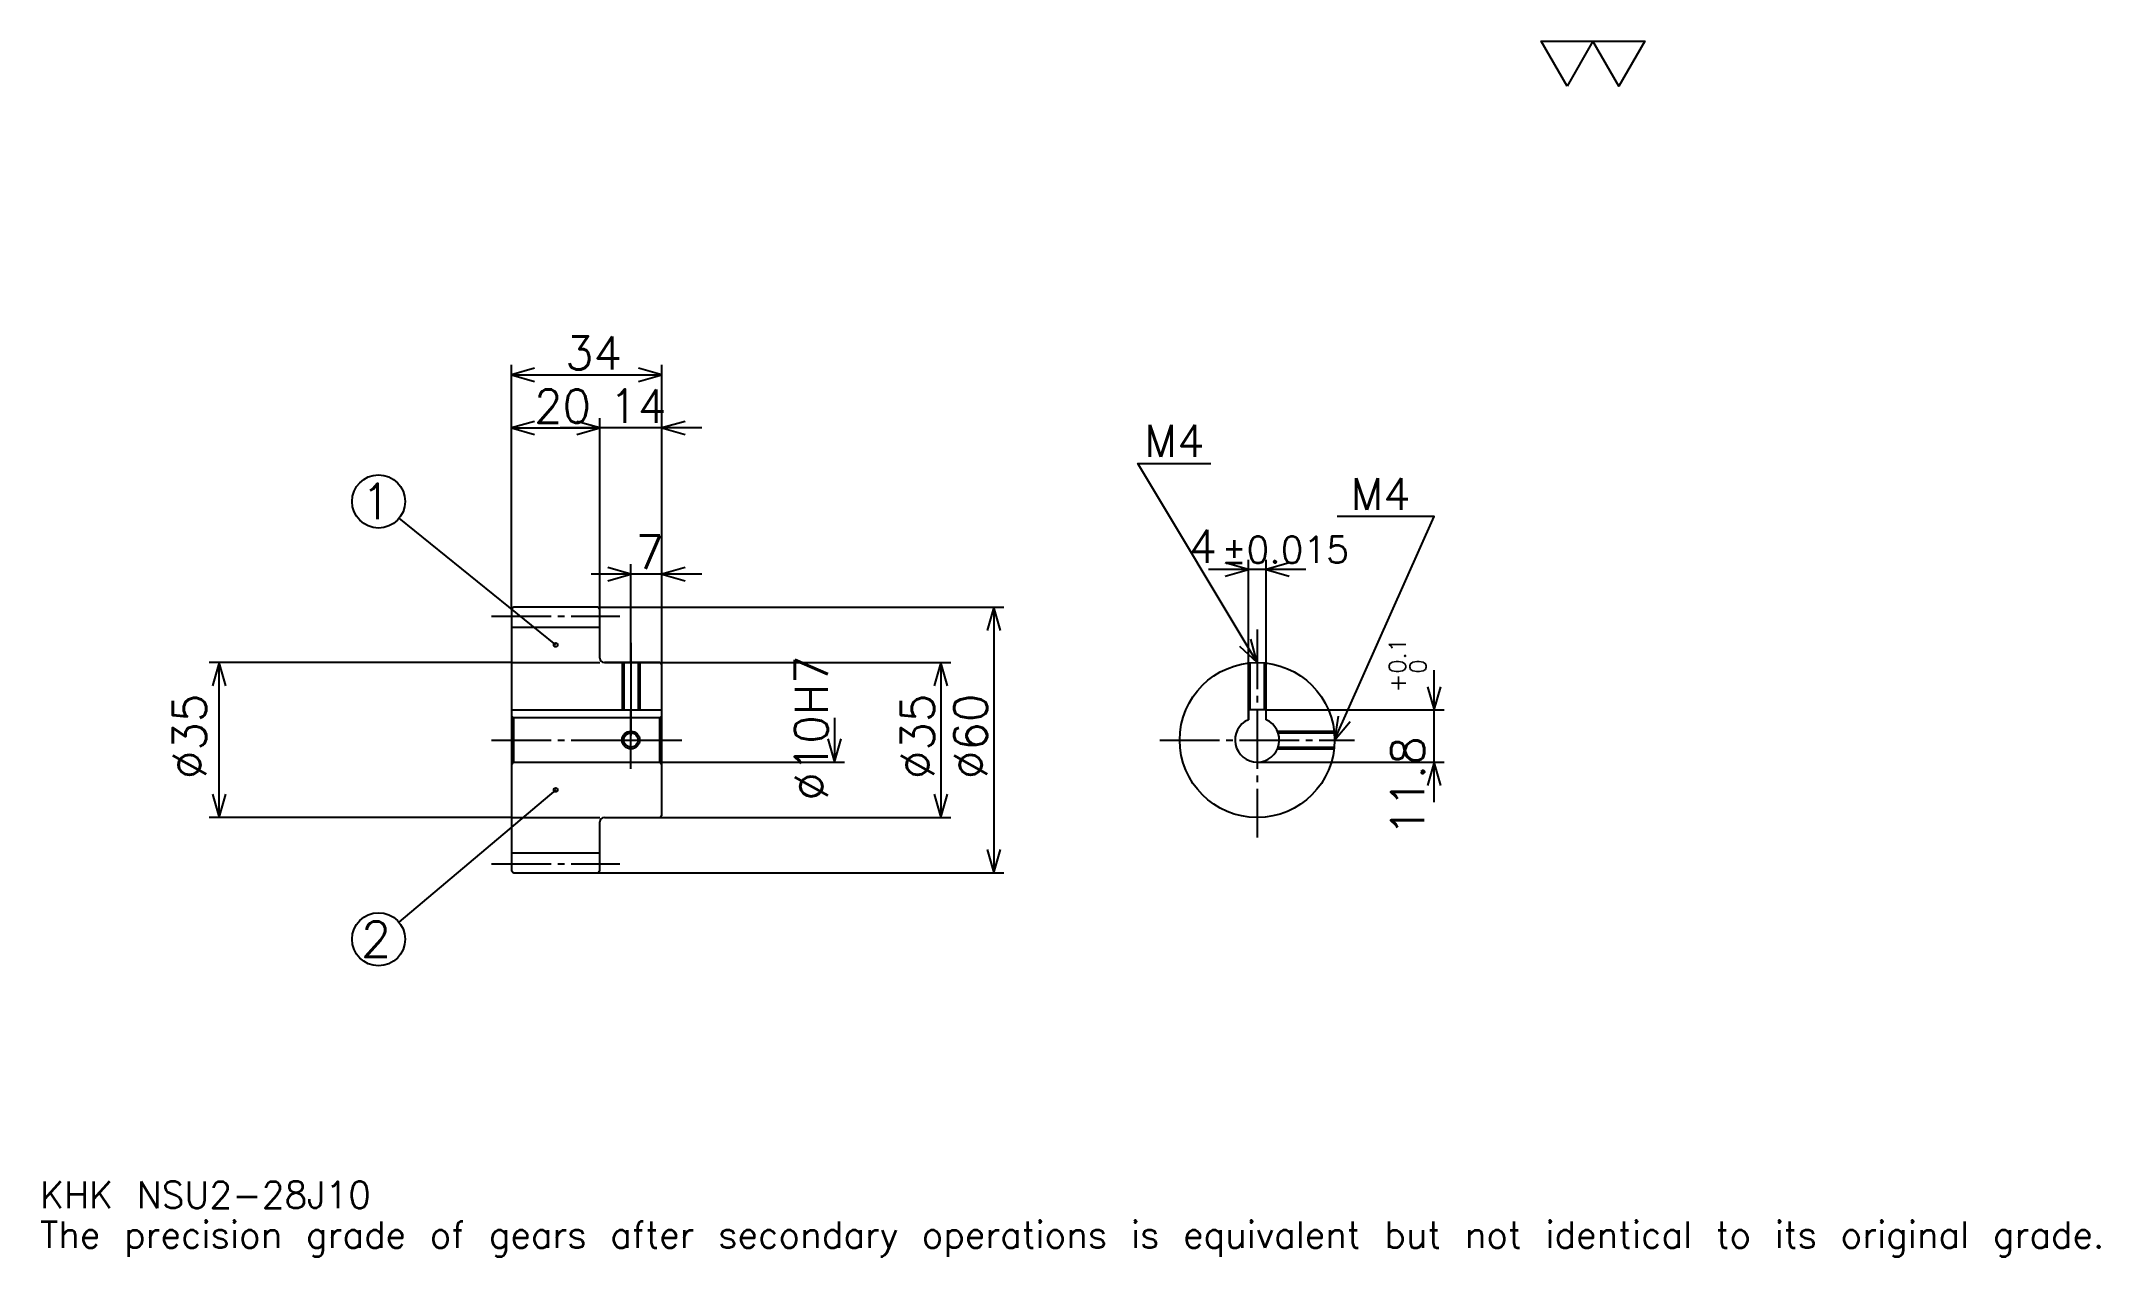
# Model space of a CAD drawing. Extents: x 15 to 480, y 6 to 280.
import ezdxf

# ---------------------------------------------------------------- set-up
doc = ezdxf.new("R2010")
doc.units = 0
doc.linetypes.add('DASHDOT', pattern=[18, 13.5, -1.5, 1.5, -1.5])
doc.layers.get('0').update_dxf_attribs({"linetype": 'CONTINUOUS'})
doc.layers.add('DASHDOT', color=6, linetype='DASHDOT')
doc.styles.add('KANJI', font='TXT', dxfattribs={"bigfont": 'BIGFONT'})

msp = doc.modelspace()

# ---------------------------------------------------------------- linework, layer by layer
at = {"color": 5}
for p, q in [((121.5, 152.25), (121.5, 207)), ((121.5, 204.75), (155.5, 204.75)), ((155.5, 152.25), (155.5, 207)), ((121.5, 192.75), (141.5, 192.75)), ((164.5, 192.75), (132.5, 192.75)), ((141.5, 152.25), (141.5, 195)), ((131.5, 143.75), (96.162384, 172.373474)), ((288, 129.050003), (288, 163)), ((292, 129.050003), (292, 163)), ((164.5, 159.75), (139.5, 159.75)), ((148.5, 152.25), (148.5, 162)), ((301, 160.75), (279, 160.75)), ((121.5, 151.75), (121.5, 152.25)), ((141, 152.25), (155.5, 152.25)), ((141.5, 151.75), (141.5, 152.25)), ((148.5, 139.75), (148.5, 152.25)), ((148.5, 139.75), (148.5, 152.25)), ((155.5, 152.25), (232.75, 152.25)), ((155.5, 139.25), (155.5, 152.25)), ((230.5, 152.25), (230.5, 92.25)), ((121.5, 139.75), (53.25, 139.75)), ((55.5, 104.75), (55.5, 139.75)), ((142.5, 139.75), (155.5, 139.75)), ((155.5, 139.75), (220.75, 139.75)), ((218.5, 139.75), (218.5, 104.75)), ((330, 108.25), (330, 138.050003)), ((194.5, 127.25), (194.5, 117.25)), ((292, 129.050003), (332.25, 129.050003)), ((155.5, 117.25), (196.75, 117.25)), ((290, 117.25), (332.25, 117.25)), ((131.5, 111), (96.085747, 81.119225)), ((121.5, 104.75), (53.25, 104.75)), ((142.5, 104.75), (155.5, 104.75)), ((155.5, 104.75), (220.75, 104.75)), ((141, 92.25), (155.5, 92.25)), ((155.5, 92.25), (232.75, 92.25))]:
    msp.add_line(p, q, dxfattribs=at)
at = {"color": 4}
for p, q in [((121.5, 147.75), (141.5, 147.75)), ((121.5, 139.75), (141.5, 139.75)), ((121.5, 129.050003), (155.5, 129.050003)), ((122, 127.25), (122, 117.25)), ((155, 127.25), (155.5, 127.75)), ((155, 117.25), (155.5, 116.75)), ((121.5, 104.75), (141.5, 104.75)), ((121.5, 96.75), (141.5, 96.75))]:
    msp.add_line(p, q, dxfattribs=at)
at = {"color": 7}
msp.add_lwpolyline([(360, 270), (354.149994, 280.140015), (377.549988, 280.140015), (371.700012, 270), (365.850006, 280.140015), (360, 270)], dxfattribs=at)
at = {"color": 5}
for points in [[(126.75, 206.25), (121.5, 204.75), (126.75, 203.25)], [(150.25, 203.25), (155.5, 204.75), (150.25, 206.25)], [(126.75, 194.25), (121.5, 192.75), (126.75, 191.25)], [(136.25, 191.25), (141.5, 192.75), (136.25, 194.25)], [(136.25, 191.25), (141.5, 192.75), (136.25, 194.25)], [(160.75, 194.25), (155.5, 192.75), (160.75, 191.25)], [(290, 139.75), (263, 184.75), (279.5, 184.75)], [(307.5, 122.25), (330, 172.75), (308.100006, 172.75)], [(143.25, 158.25), (148.5, 159.75), (143.25, 161.25)], [(160.75, 161.25), (155.5, 159.75), (160.75, 158.25)], [(282.75, 159.25), (288, 160.75), (282.75, 162.25)], [(297.25, 162.25), (292, 160.75), (297.25, 159.25)], [(232, 147), (230.5, 152.25), (229, 147)], [(286.012665, 143.480103), (290, 139.75), (288.585144, 145.02359)], [(57, 134.5), (55.5, 139.75), (54, 134.5)], [(220, 134.5), (218.5, 139.75), (217, 134.5)], [(328.5, 134.300003), (330, 129.050003), (331.5, 134.300003)], [(308.266479, 127.656013), (307.5, 122.25), (311.006775, 126.435081)], [(193, 122.5), (194.5, 117.25), (196, 122.5)], [(331.5, 112), (330, 117.25), (328.5, 112)], [(54, 110), (55.5, 104.75), (57, 110)], [(217, 110), (218.5, 104.75), (220, 110)], [(229, 97.5), (230.5, 92.25), (232, 97.5)]]:
    msp.add_lwpolyline(points, dxfattribs=at)
at = {"color": 4}
for points in [[(141.5, 140.75), (141.5, 151.75), (141, 152.25), (122, 152.25), (121.5, 151.75), (121.5, 116.75)], [(142.5, 104.75), (155, 104.75), (155.5, 105.25), (155.5, 139.25), (155, 139.75), (142.5, 139.75)], [(146.5, 139.75), (146.5, 129.050003)], [(146.880005, 139.75), (146.880005, 129.050003)], [(150.119995, 139.75), (150.119995, 129.050003)], [(150.5, 139.75), (150.5, 129.050003)], [(288, 126.832573), (288, 139.635345)], [(288.380005, 129.050003), (288.380005, 139.67485)], [(291.619995, 129.050003), (291.619995, 139.67485)], [(292, 126.832573), (292, 139.635345)], [(121.5, 116.75), (122, 117.25), (155, 117.25), (155, 127.25), (122, 127.25), (121.5, 127.75)], [(292, 126.832573), (292, 129.050003), (288, 129.050003), (288, 126.832573)], [(294.582581, 124.25), (307.385345, 124.25)], [(294.730286, 123.870003), (307.424866, 123.870003)], [(121.5, 116.75), (121.5, 92.75), (122, 92.25), (141, 92.25), (141.5, 92.75), (141.5, 103.75)], [(294.582581, 120.25), (307.385345, 120.25)], [(294.730286, 120.629997), (307.424866, 120.629997)]]:
    msp.add_lwpolyline(points, dxfattribs=at)
at = {"color": 5}
for centre, radius in [((91.5, 176.149994), 6), ((131.5, 143.75), 0.45), ((131.5, 111), 0.45), ((91.5, 77.25), 6)]:
    msp.add_circle(centre, radius, dxfattribs=at)
at = {"color": 4}
for centre, radius in [((290, 122.25), 17.5), ((148.5, 122.25), 1.62)]:
    msp.add_circle(centre, radius, dxfattribs=at)
at = {"color": 7}
msp.add_circle((148.5, 122.25), 2, dxfattribs=at)
at = {"color": 4}
for centre, radius, start, end in [((142.5, 140.75), 1, 180, 270), ((290, 122.25), 5, 113.57817801, 66.42182199), ((142.5, 103.75), 1, 90, 180)]:
    msp.add_arc(centre, radius, start, end, dxfattribs=at)
at = {"layer": 'DASHDOT', "color": 7}
for p, q in [((117, 150.25), (146, 150.25)), ((290, 147.25), (290, 100.25)), ((148.5, 139.75), (148.5, 122.25)), ((117, 122.25), (160, 122.25)), ((268, 122.25), (312, 122.25)), ((117, 94.25), (146, 94.25))]:
    msp.add_line(p, q, dxfattribs=at)
for points in [[(148.5, 144.25), (148.5, 124.550003)], [(148.5, 115.75), (148.5, 128.75)], [(142, 122.25), (155, 122.25)]]:
    msp.add_lwpolyline(points, dxfattribs=at)

# ---------------------------------------------------------------- texts
at = {"color": 7, "style": 'KANJI'}
for s, height, p in [('34', 7.5, (133.625, 205.949997)), ('20', 7.5, (126.625, 193.949997)), ('14', 7.5, (143.625, 193.949997)), ('M4', 7.2, (264.5, 186.25)), ('M4', 7.2, (311.100006, 174.25)), ('1', 8, (87.5, 172.149994)), ('7', 7.5, (149.5625, 160.949997)), ('4', 7.5, (274.518494, 162.25)), ('%%p0.015', 6, (281.942596, 162.25)), ('2', 8, (87.5, 73.25)), ('KHK NSU2-28J10', 6, (15, 16.5)), ('The precision grade of gears after secondary operations is equivalent but not identical to its original grade.', 6, (15, 7.5))]:
    msp.add_text(s, height=height, dxfattribs=at).set_placement(p)
for s, height, p in [('%%c10H7', 7.5, (193, 108.5625)), ('0.1', 3.75, (323.549988, 137.247787)), ('0', 3.75, (328.200012, 137.247787)), ('+', 3.75, (323.549988, 133.047775)), ('%%c35', 7.5, (52.5, 113.4375)), ('%%c35', 7.5, (217, 113.4375)), ('%%c60', 7.5, (229, 113.4375)), ('11.8', 7.5, (327.75, 100.584808))]:
    msp.add_text(s, height=height, rotation=90, dxfattribs=at).set_placement(p)

doc.saveas('drawing.dxf')
